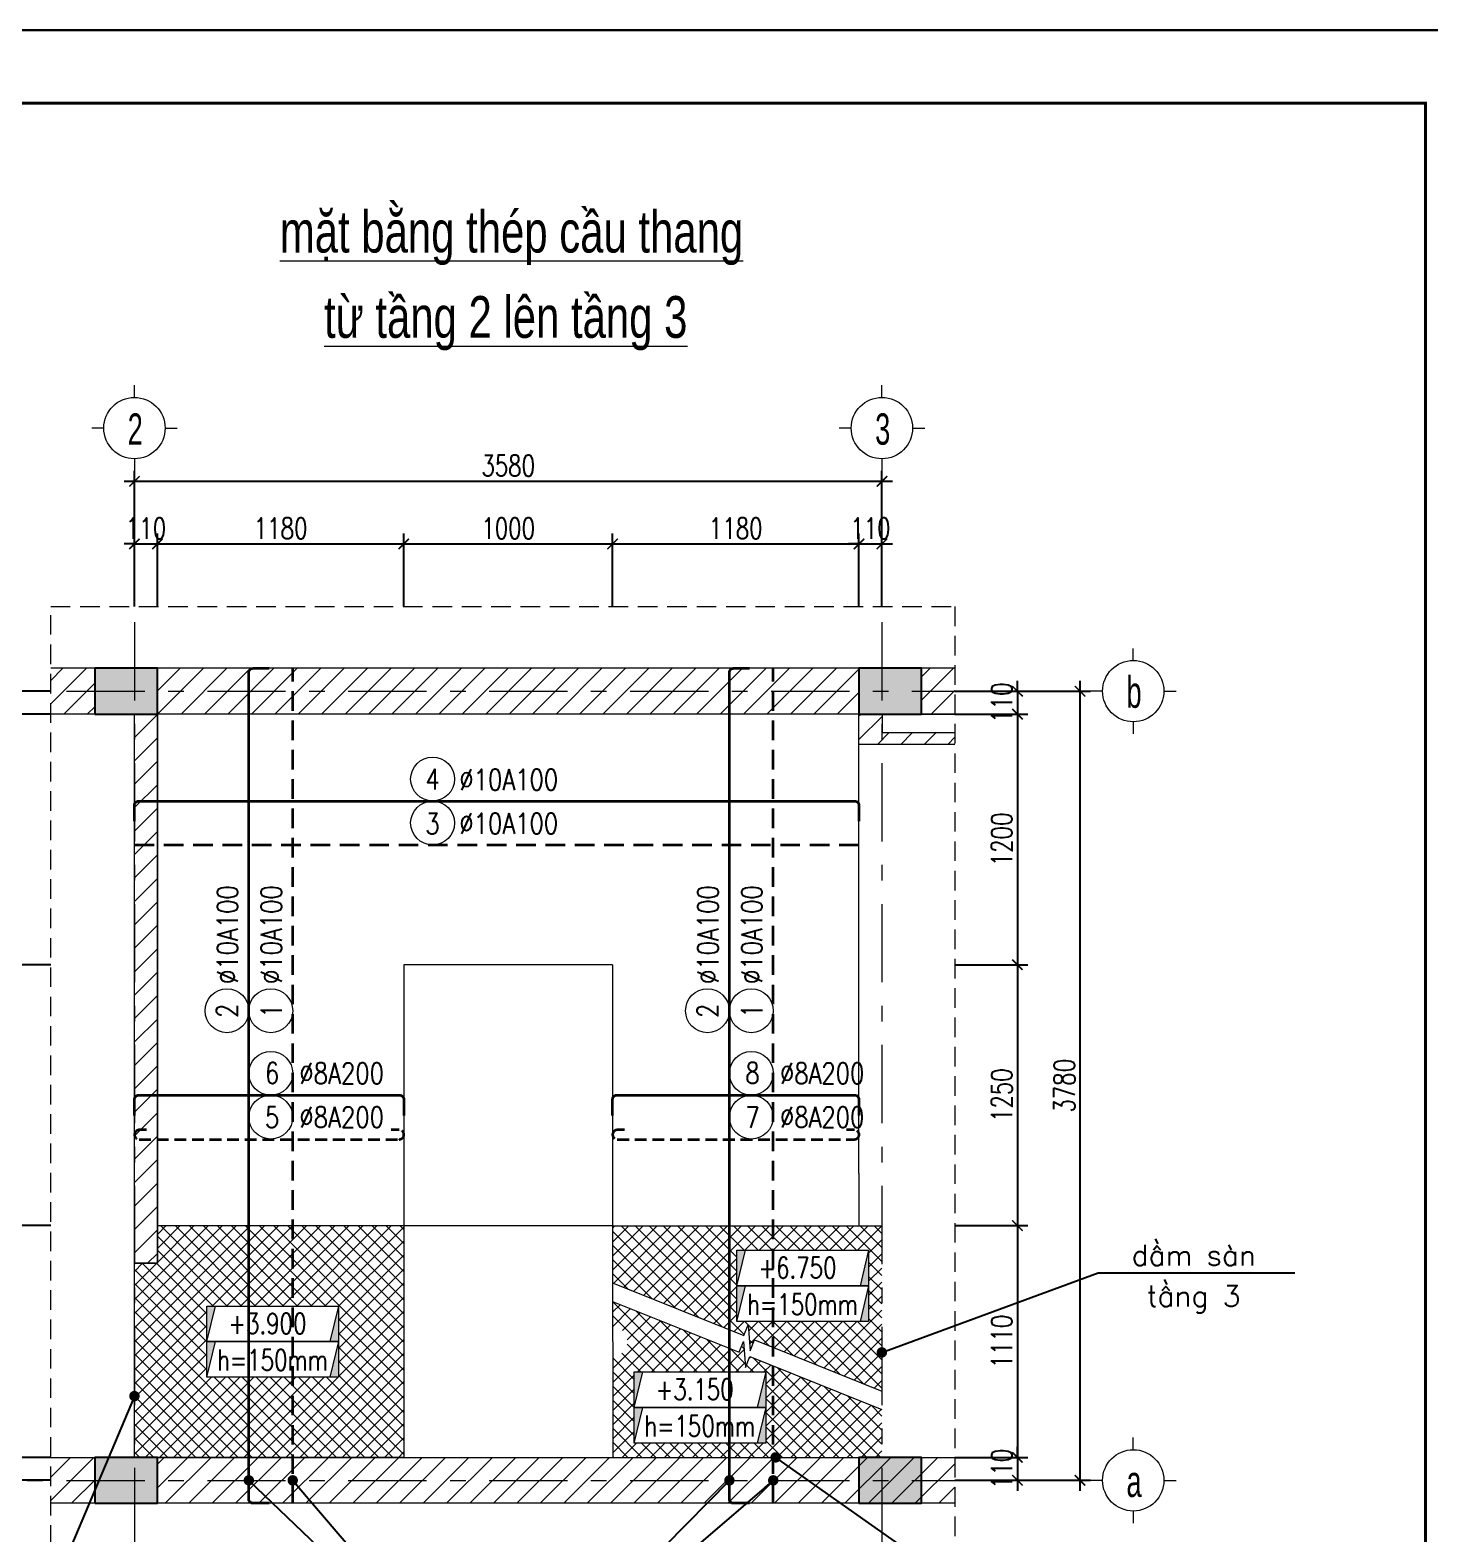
# Model space of a CAD drawing. Extents: x -2098986 to 943, y -1296280 to 73591.
# Drawn here: x -1771123 to -1757714, y -1276568 to -1262160 of the extents above; entities that cross this region are included whole.
import ezdxf
from ezdxf.enums import TextEntityAlignment as Align

# ---------------------------------------------------------------- set-up
doc = ezdxf.new("R2010")
doc.units = 0
doc.header["$LTSCALE"] = 150
doc.header["$PDMODE"] = 35
for name, pattern in [('_Tim', [9, 5, -1.5, 1, -1.5]), ('DASHED2', [0.375, 0.25, -0.125]), ('HIDDEN', [0.375, 0.25, -0.125])]:
    doc.linetypes.add(name, pattern=pattern)
doc.layers.get('0').update_dxf_attribs({"lineweight": 18})
doc.layers.get('Defpoints').update_dxf_attribs({"lineweight": 18})
for name, color, linetype, lineweight in [('05.Text', 253, 'Continuous', 18), ('11.Khung bo', 32, 'Continuous', 50), ('12.Khung', 36, 'Continuous', 25), ('LS-DIM', 251, 'Continuous', 13), ('LS-HATCH', 147, 'Continuous', 9), ('LS-TEXT', 60, 'Continuous', 20), ('LS-THAY', 7, 'Continuous', 20), ('LS-THEP', 3, 'Continuous', 35), ('LS-TRUC', 108, '_Tim', 9)]:
    doc.layers.add(name, color=color, linetype=linetype, lineweight=lineweight)
doc.layers.add('DIM', color=1, linetype='Continuous')
doc.layers.add('HATCH', color=8, linetype='Continuous')
doc.layers.add('Tpl_Bound', color=1, linetype='Continuous', plot=False)
doc.styles.add('KCVN-LEADER', font='vnromadi.shx', dxfattribs={"width": 0.7, "height": 4})
doc.styles.add('vnsimpli', font='vnsimli.shx', dxfattribs={"width": 0.75})
doc.dimstyles.new('D50', dxfattribs={"dimtxt": 200, "dimasz": 100, "dimexe": 100, "dimexo": 0, "dimgap": 50, "dimtad": 1, "dimdec": 0, "dimlfac": 0.5, "dimzin": 0, "dimdsep": 46, "dimtxsty": 'vnsimpli', "dimblk1": 'ARCHTICK', "dimblk2": 'ARCHTICK', "dimsah": 1, "dimcen": 0, "dimdle": 100, "dimclrd": 256, "dimclre": 256, "dimclrt": 60, "dimadec": 0, "dimazin": 0, "dimtfac": 0.02, "dimtdec": 0, "dimtix": 1, "dimtmove": 2, "dimatfit": 3, "dimldrblk": 'ARCHTICK', "dimfxl": 100, "dimtolj": 1, "dimtzin": 0, "dimarcsym": 0})
pattern_1 = [(45, (238706.96, -9957.39), (-112.253202, 112.253202), [])]

# ---------------------------------------------------------------- blocks, each defined once
blk = doc.blocks.new('100')
at = {"layer": '11.Khung bo', "const_width": 26.7}
blk.add_lwpolyline([(1860913, -945240), (1860913, -916940), (1896063, -916940), (1896063, -945240)], close=True, dxfattribs=at)
blk.add_lwpolyline([(1860913, -945240), (1860913, -916940), (1896063, -916940), (1896063, -945240)], close=True, dxfattribs=at)
blk.add_lwpolyline([(1860913, -945240), (1860913, -916940), (1896063, -916940), (1896063, -945240)], close=True, dxfattribs=at)
at = {"layer": '12.Khung'}
blk.add_lwpolyline([(1901579, -945940), (1901579, -916240), (1859580, -916240), (1859580, -945940)], close=True, dxfattribs=at)
blk.add_lwpolyline([(1901579, -945940), (1901579, -916240), (1859580, -916240), (1859580, -945940)], close=True, dxfattribs=at)
blk.add_lwpolyline([(1901579, -945940), (1901579, -916240), (1859580, -916240), (1859580, -945940)], close=True, dxfattribs=at)
blk = doc.blocks.new('_ArchTick')
at = {"layer": 'DIM', "color": 0, "const_width": 0.15}
blk.add_lwpolyline([(-0.5, -0.5), (0.5, 0.5)], dxfattribs=at)
blk = doc.blocks.new('*D1425')
at = {"layer": 'Defpoints', "color": 0, "transparency": 16777216}
for p in [(-1769903, -1267083), (-1770123, -1267683), (-1769903, -1267683)]:
    blk.add_point(p, dxfattribs=at)
at = {"layer": 'LS-DIM', "lineweight": -2, "transparency": 16777216}
for p, q in [((-1770123, -1267683), (-1770123, -1266983)), ((-1769903, -1267683), (-1769903, -1266983)), ((-1770123, -1267083), (-1770223, -1267083)), ((-1770123, -1267083), (-1769903, -1267083)), ((-1769903, -1267083), (-1769803, -1267083))]:
    blk.add_line(p, q, dxfattribs=at)
at = {"layer": 'LS-DIM', "lineweight": -2, "transparency": 16777216, "xscale": 100, "yscale": 100, "zscale": 100}
blk.add_blockref('_ArchTick', (-1770123, -1267083), dxfattribs=at)
at = {"layer": 'LS-DIM', "lineweight": -2, "transparency": 16777216, "xscale": 100, "yscale": 100, "zscale": 100, "rotation": 180}
blk.add_blockref('_ArchTick', (-1769903, -1267083), dxfattribs=at)
at = {"layer": 'LS-DIM', "color": 60, "transparency": 16777216, "insert": (-1770013, -1266933), "char_height": 200, "attachment_point": 5, "style": 'vnsimpli'}
blk.add_mtext('\\A1;110', dxfattribs=at)
blk = doc.blocks.new('*D1426')
at = {"layer": 'Defpoints', "color": 0, "transparency": 16777216}
for p in [(-1767543, -1267083), (-1769903, -1267683), (-1767543, -1267683)]:
    blk.add_point(p, dxfattribs=at)
at = {"layer": 'LS-DIM', "lineweight": -2, "transparency": 16777216}
for p, q in [((-1769903, -1267683), (-1769903, -1266983)), ((-1767543, -1267683), (-1767543, -1266983)), ((-1770003, -1267083), (-1767443, -1267083))]:
    blk.add_line(p, q, dxfattribs=at)
at = {"layer": 'LS-DIM', "lineweight": -2, "transparency": 16777216, "xscale": 100, "yscale": 100, "zscale": 100, "rotation": 180}
blk.add_blockref('_ArchTick', (-1769903, -1267083), dxfattribs=at)
at = {"layer": 'LS-DIM', "lineweight": -2, "transparency": 16777216, "xscale": 100, "yscale": 100, "zscale": 100}
blk.add_blockref('_ArchTick', (-1767543, -1267083), dxfattribs=at)
at = {"layer": 'LS-DIM', "color": 60, "transparency": 16777216, "insert": (-1768723, -1266933), "char_height": 200, "attachment_point": 5, "style": 'vnsimpli'}
blk.add_mtext('\\A1;1180', dxfattribs=at)
blk = doc.blocks.new('*D1427')
at = {"layer": 'Defpoints', "color": 0, "transparency": 16777216}
for p in [(-1765543, -1267083), (-1767543, -1267683), (-1765543, -1267683)]:
    blk.add_point(p, dxfattribs=at)
at = {"layer": 'LS-DIM', "lineweight": -2, "transparency": 16777216}
for p, q in [((-1767543, -1267683), (-1767543, -1266983)), ((-1765543, -1267683), (-1765543, -1266983)), ((-1767643, -1267083), (-1765443, -1267083))]:
    blk.add_line(p, q, dxfattribs=at)
at = {"layer": 'LS-DIM', "lineweight": -2, "transparency": 16777216, "xscale": 100, "yscale": 100, "zscale": 100, "rotation": 180}
blk.add_blockref('_ArchTick', (-1767543, -1267083), dxfattribs=at)
at = {"layer": 'LS-DIM', "lineweight": -2, "transparency": 16777216, "xscale": 100, "yscale": 100, "zscale": 100}
blk.add_blockref('_ArchTick', (-1765543, -1267083), dxfattribs=at)
at = {"layer": 'LS-DIM', "color": 60, "transparency": 16777216, "insert": (-1766543, -1266933), "char_height": 200, "attachment_point": 5, "style": 'vnsimpli'}
blk.add_mtext('\\A1;1000', dxfattribs=at)
blk = doc.blocks.new('*D1428')
at = {"layer": 'Defpoints', "color": 0, "transparency": 16777216}
for p in [(-1763183, -1267083), (-1765543, -1267683), (-1763183, -1267683)]:
    blk.add_point(p, dxfattribs=at)
at = {"layer": 'LS-DIM', "lineweight": -2, "transparency": 16777216}
for p, q in [((-1765543, -1267683), (-1765543, -1266983)), ((-1763183, -1267683), (-1763183, -1266983)), ((-1765643, -1267083), (-1763083, -1267083))]:
    blk.add_line(p, q, dxfattribs=at)
at = {"layer": 'LS-DIM', "lineweight": -2, "transparency": 16777216, "xscale": 100, "yscale": 100, "zscale": 100, "rotation": 180}
blk.add_blockref('_ArchTick', (-1765543, -1267083), dxfattribs=at)
at = {"layer": 'LS-DIM', "lineweight": -2, "transparency": 16777216, "xscale": 100, "yscale": 100, "zscale": 100}
blk.add_blockref('_ArchTick', (-1763183, -1267083), dxfattribs=at)
at = {"layer": 'LS-DIM', "color": 60, "transparency": 16777216, "insert": (-1764363, -1266933), "char_height": 200, "attachment_point": 5, "style": 'vnsimpli'}
blk.add_mtext('\\A1;1180', dxfattribs=at)
blk = doc.blocks.new('*D1429')
at = {"layer": 'Defpoints', "color": 0, "transparency": 16777216}
for p in [(-1762963, -1267083), (-1763183, -1267683), (-1762963, -1267683)]:
    blk.add_point(p, dxfattribs=at)
at = {"layer": 'LS-DIM', "lineweight": -2, "transparency": 16777216}
for p, q in [((-1763183, -1267683), (-1763183, -1266983)), ((-1762963, -1267683), (-1762963, -1266983)), ((-1763183, -1267083), (-1763283, -1267083)), ((-1763183, -1267083), (-1762963, -1267083)), ((-1762963, -1267083), (-1762863, -1267083))]:
    blk.add_line(p, q, dxfattribs=at)
at = {"layer": 'LS-DIM', "lineweight": -2, "transparency": 16777216, "xscale": 100, "yscale": 100, "zscale": 100}
blk.add_blockref('_ArchTick', (-1763183, -1267083), dxfattribs=at)
at = {"layer": 'LS-DIM', "lineweight": -2, "transparency": 16777216, "xscale": 100, "yscale": 100, "zscale": 100, "rotation": 180}
blk.add_blockref('_ArchTick', (-1762963, -1267083), dxfattribs=at)
at = {"layer": 'LS-DIM', "color": 60, "transparency": 16777216, "insert": (-1763073, -1266933), "char_height": 200, "attachment_point": 5, "style": 'vnsimpli'}
blk.add_mtext('\\A1;110', dxfattribs=at)
blk = doc.blocks.new('*D1430')
at = {"layer": 'Defpoints', "color": 0, "transparency": 16777216}
for p in [(-1762963, -1266483), (-1770123, -1267683), (-1762963, -1267683)]:
    blk.add_point(p, dxfattribs=at)
at = {"layer": 'LS-DIM', "lineweight": -2, "transparency": 16777216}
for p, q in [((-1770123, -1267683), (-1770123, -1266383)), ((-1762963, -1267683), (-1762963, -1266383)), ((-1770223, -1266483), (-1762863, -1266483))]:
    blk.add_line(p, q, dxfattribs=at)
at = {"layer": 'LS-DIM', "lineweight": -2, "transparency": 16777216, "xscale": 100, "yscale": 100, "zscale": 100, "rotation": 180}
blk.add_blockref('_ArchTick', (-1770123, -1266483), dxfattribs=at)
at = {"layer": 'LS-DIM', "lineweight": -2, "transparency": 16777216, "xscale": 100, "yscale": 100, "zscale": 100}
blk.add_blockref('_ArchTick', (-1762963, -1266483), dxfattribs=at)
at = {"layer": 'LS-DIM', "color": 60, "transparency": 16777216, "insert": (-1766543, -1266333), "char_height": 200, "attachment_point": 5, "style": 'vnsimpli'}
blk.add_mtext('\\A1;3580', dxfattribs=at)
blk = doc.blocks.new('*D1414')
at = {"layer": 'Defpoints', "color": 0, "transparency": 16777216}
for p in [(-1770925, -1268494), (-1771525, -1268714), (-1770925, -1268714)]:
    blk.add_point(p, dxfattribs=at)
at = {"layer": 'LS-DIM', "lineweight": -2, "transparency": 16777216}
for p, q in [((-1771525, -1268494), (-1771525, -1268394)), ((-1770925, -1268494), (-1771625, -1268494)), ((-1771525, -1268494), (-1771525, -1268714)), ((-1770925, -1268714), (-1771625, -1268714)), ((-1771525, -1268714), (-1771525, -1268814))]:
    blk.add_line(p, q, dxfattribs=at)
at = {"layer": 'LS-DIM', "lineweight": -2, "transparency": 16777216, "xscale": 100, "yscale": 100, "zscale": 100}
for p, rotation in [((-1771525, -1268494), 270), ((-1771525, -1268714), 90)]:
    blk.add_blockref('_ArchTick', p, dxfattribs=dict(at, rotation=rotation))
at = {"layer": 'LS-DIM', "color": 60, "transparency": 16777216, "insert": (-1771675, -1268604), "char_height": 200, "attachment_point": 5, "rotation": 90, "style": 'vnsimpli'}
blk.add_mtext('\\A1;110', dxfattribs=at)
blk = doc.blocks.new('*D1415')
at = {"layer": 'Defpoints', "color": 0, "transparency": 16777216}
for p in [(-1770925, -1268714), (-1771525, -1271114), (-1770925, -1271114)]:
    blk.add_point(p, dxfattribs=at)
at = {"layer": 'LS-DIM', "lineweight": -2, "transparency": 16777216}
for p, q in [((-1770925, -1268714), (-1771625, -1268714)), ((-1771525, -1268614), (-1771525, -1271214)), ((-1770925, -1271114), (-1771625, -1271114))]:
    blk.add_line(p, q, dxfattribs=at)
at = {"layer": 'LS-DIM', "lineweight": -2, "transparency": 16777216, "xscale": 100, "yscale": 100, "zscale": 100}
for p, rotation in [((-1771525, -1268714), 90), ((-1771525, -1271114), 270)]:
    blk.add_blockref('_ArchTick', p, dxfattribs=dict(at, rotation=rotation))
at = {"layer": 'LS-DIM', "color": 60, "transparency": 16777216, "insert": (-1771675, -1269914), "char_height": 200, "attachment_point": 5, "rotation": 90, "style": 'vnsimpli'}
blk.add_mtext('\\A1;1200', dxfattribs=at)
blk = doc.blocks.new('*D1416')
at = {"layer": 'Defpoints', "color": 0, "transparency": 16777216}
for p in [(-1770925, -1271114), (-1771525, -1273614), (-1770925, -1273614)]:
    blk.add_point(p, dxfattribs=at)
at = {"layer": 'LS-DIM', "lineweight": -2, "transparency": 16777216}
for p, q in [((-1771525, -1271014), (-1771525, -1273714)), ((-1770925, -1271114), (-1771625, -1271114)), ((-1770925, -1273614), (-1771625, -1273614))]:
    blk.add_line(p, q, dxfattribs=at)
at = {"layer": 'LS-DIM', "lineweight": -2, "transparency": 16777216, "xscale": 100, "yscale": 100, "zscale": 100}
for p, rotation in [((-1771525, -1271114), 90), ((-1771525, -1273614), 270)]:
    blk.add_blockref('_ArchTick', p, dxfattribs=dict(at, rotation=rotation))
at = {"layer": 'LS-DIM', "color": 60, "transparency": 16777216, "insert": (-1771675, -1272364), "char_height": 200, "attachment_point": 5, "rotation": 90, "style": 'vnsimpli'}
blk.add_mtext('\\A1;1250', dxfattribs=at)
blk = doc.blocks.new('*D1417')
at = {"layer": 'Defpoints', "color": 0, "transparency": 16777216}
for p in [(-1770925, -1273614), (-1771525, -1275834), (-1770925, -1275834)]:
    blk.add_point(p, dxfattribs=at)
at = {"layer": 'LS-DIM', "lineweight": -2, "transparency": 16777216}
for p, q in [((-1770925, -1273614), (-1771625, -1273614)), ((-1771525, -1273514), (-1771525, -1275934)), ((-1770925, -1275834), (-1771625, -1275834))]:
    blk.add_line(p, q, dxfattribs=at)
at = {"layer": 'LS-DIM', "lineweight": -2, "transparency": 16777216, "xscale": 100, "yscale": 100, "zscale": 100}
for p, rotation in [((-1771525, -1273614), 90), ((-1771525, -1275834), 270)]:
    blk.add_blockref('_ArchTick', p, dxfattribs=dict(at, rotation=rotation))
at = {"layer": 'LS-DIM', "color": 60, "transparency": 16777216, "insert": (-1771675, -1274724), "char_height": 200, "attachment_point": 5, "rotation": 90, "style": 'vnsimpli'}
blk.add_mtext('\\A1;1110', dxfattribs=at)
blk = doc.blocks.new('*D1418')
at = {"layer": 'Defpoints', "color": 0, "transparency": 16777216}
for p in [(-1770925, -1275834), (-1771525, -1276054), (-1770925, -1276054)]:
    blk.add_point(p, dxfattribs=at)
at = {"layer": 'LS-DIM', "lineweight": -2, "transparency": 16777216}
for p, q in [((-1771525, -1275834), (-1771525, -1275734)), ((-1770925, -1275834), (-1771625, -1275834)), ((-1771525, -1275834), (-1771525, -1276054)), ((-1770925, -1276054), (-1771625, -1276054)), ((-1771525, -1276054), (-1771525, -1276154))]:
    blk.add_line(p, q, dxfattribs=at)
at = {"layer": 'LS-DIM', "lineweight": -2, "transparency": 16777216, "xscale": 100, "yscale": 100, "zscale": 100}
for p, rotation in [((-1771525, -1275834), 270), ((-1771525, -1276054), 90)]:
    blk.add_blockref('_ArchTick', p, dxfattribs=dict(at, rotation=rotation))
at = {"layer": 'LS-DIM', "color": 60, "transparency": 16777216, "insert": (-1771675, -1275944), "char_height": 200, "attachment_point": 5, "rotation": 90, "style": 'vnsimpli'}
blk.add_mtext('\\A1;110', dxfattribs=at)
blk = doc.blocks.new('*D1419')
at = {"layer": 'Defpoints', "color": 0, "transparency": 16777216}
for p in [(-1772125, -1268494), (-1770925, -1268494), (-1770925, -1276054)]:
    blk.add_point(p, dxfattribs=at)
at = {"layer": 'LS-DIM', "lineweight": -2, "transparency": 16777216}
for p, q in [((-1772125, -1276154), (-1772125, -1268394)), ((-1770925, -1268494), (-1772225, -1268494)), ((-1770925, -1276054), (-1772225, -1276054))]:
    blk.add_line(p, q, dxfattribs=at)
at = {"layer": 'LS-DIM', "lineweight": -2, "transparency": 16777216, "xscale": 100, "yscale": 100, "zscale": 100}
for p, rotation in [((-1772125, -1268494), 90), ((-1772125, -1276054), 270)]:
    blk.add_blockref('_ArchTick', p, dxfattribs=dict(at, rotation=rotation))
at = {"layer": 'LS-DIM', "color": 60, "transparency": 16777216, "insert": (-1772275, -1272274), "char_height": 200, "attachment_point": 5, "rotation": 90, "style": 'vnsimpli'}
blk.add_mtext('\\A1;3780', dxfattribs=at)
blk = doc.blocks.new('*D1420')
at = {"layer": 'Defpoints', "color": 0, "transparency": 16777216}
for p in [(-1762265, -1268494), (-1762265, -1268714), (-1761665, -1268714)]:
    blk.add_point(p, dxfattribs=at)
at = {"layer": 'LS-DIM', "lineweight": -2, "transparency": 16777216}
for p, q in [((-1761665, -1268494), (-1761665, -1268394)), ((-1762265, -1268494), (-1761565, -1268494)), ((-1761665, -1268494), (-1761665, -1268714)), ((-1762265, -1268714), (-1761565, -1268714)), ((-1761665, -1268714), (-1761665, -1268814))]:
    blk.add_line(p, q, dxfattribs=at)
at = {"layer": 'LS-DIM', "lineweight": -2, "transparency": 16777216, "xscale": 100, "yscale": 100, "zscale": 100}
for p, rotation in [((-1761665, -1268494), 270), ((-1761665, -1268714), 90)]:
    blk.add_blockref('_ArchTick', p, dxfattribs=dict(at, rotation=rotation))
at = {"layer": 'LS-DIM', "color": 60, "transparency": 16777216, "insert": (-1761815, -1268604), "char_height": 200, "attachment_point": 5, "rotation": 90, "style": 'vnsimpli'}
blk.add_mtext('\\A1;110', dxfattribs=at)
blk = doc.blocks.new('*D1421')
at = {"layer": 'Defpoints', "color": 0, "transparency": 16777216}
for p in [(-1762265, -1268714), (-1762265, -1271114), (-1761665, -1271114)]:
    blk.add_point(p, dxfattribs=at)
at = {"layer": 'LS-DIM', "lineweight": -2, "transparency": 16777216}
for p, q in [((-1762265, -1268714), (-1761565, -1268714)), ((-1761665, -1268614), (-1761665, -1271214)), ((-1762265, -1271114), (-1761565, -1271114))]:
    blk.add_line(p, q, dxfattribs=at)
at = {"layer": 'LS-DIM', "lineweight": -2, "transparency": 16777216, "xscale": 100, "yscale": 100, "zscale": 100}
for p, rotation in [((-1761665, -1268714), 90), ((-1761665, -1271114), 270)]:
    blk.add_blockref('_ArchTick', p, dxfattribs=dict(at, rotation=rotation))
at = {"layer": 'LS-DIM', "color": 60, "transparency": 16777216, "insert": (-1761815, -1269914), "char_height": 200, "attachment_point": 5, "rotation": 90, "style": 'vnsimpli'}
blk.add_mtext('\\A1;1200', dxfattribs=at)
blk = doc.blocks.new('*D1422')
at = {"layer": 'Defpoints', "color": 0, "transparency": 16777216}
for p in [(-1762265, -1271114), (-1762265, -1273614), (-1761665, -1273614)]:
    blk.add_point(p, dxfattribs=at)
at = {"layer": 'LS-DIM', "lineweight": -2, "transparency": 16777216}
for p, q in [((-1761665, -1271014), (-1761665, -1273714)), ((-1762265, -1271114), (-1761565, -1271114)), ((-1762265, -1273614), (-1761565, -1273614))]:
    blk.add_line(p, q, dxfattribs=at)
at = {"layer": 'LS-DIM', "lineweight": -2, "transparency": 16777216, "xscale": 100, "yscale": 100, "zscale": 100}
for p, rotation in [((-1761665, -1271114), 90), ((-1761665, -1273614), 270)]:
    blk.add_blockref('_ArchTick', p, dxfattribs=dict(at, rotation=rotation))
at = {"layer": 'LS-DIM', "color": 60, "transparency": 16777216, "insert": (-1761815, -1272364), "char_height": 200, "attachment_point": 5, "rotation": 90, "style": 'vnsimpli'}
blk.add_mtext('\\A1;1250', dxfattribs=at)
blk = doc.blocks.new('*D1423')
at = {"layer": 'Defpoints', "color": 0, "transparency": 16777216}
for p in [(-1762265, -1273614), (-1762265, -1275834), (-1761665, -1275834)]:
    blk.add_point(p, dxfattribs=at)
at = {"layer": 'LS-DIM', "lineweight": -2, "transparency": 16777216}
for p, q in [((-1762265, -1273614), (-1761565, -1273614)), ((-1761665, -1273514), (-1761665, -1275934)), ((-1762265, -1275834), (-1761565, -1275834))]:
    blk.add_line(p, q, dxfattribs=at)
at = {"layer": 'LS-DIM', "lineweight": -2, "transparency": 16777216, "xscale": 100, "yscale": 100, "zscale": 100}
for p, rotation in [((-1761665, -1273614), 90), ((-1761665, -1275834), 270)]:
    blk.add_blockref('_ArchTick', p, dxfattribs=dict(at, rotation=rotation))
at = {"layer": 'LS-DIM', "color": 60, "transparency": 16777216, "insert": (-1761815, -1274724), "char_height": 200, "attachment_point": 5, "rotation": 90, "style": 'vnsimpli'}
blk.add_mtext('\\A1;1110', dxfattribs=at)
blk = doc.blocks.new('*D1424')
at = {"layer": 'Defpoints', "color": 0, "transparency": 16777216}
for p in [(-1762265, -1275834), (-1762265, -1276054), (-1761665, -1276054)]:
    blk.add_point(p, dxfattribs=at)
at = {"layer": 'LS-DIM', "lineweight": -2, "transparency": 16777216}
for p, q in [((-1761665, -1275834), (-1761665, -1275734)), ((-1762265, -1275834), (-1761565, -1275834)), ((-1761665, -1275834), (-1761665, -1276054)), ((-1762265, -1276054), (-1761565, -1276054)), ((-1761665, -1276054), (-1761665, -1276154))]:
    blk.add_line(p, q, dxfattribs=at)
at = {"layer": 'LS-DIM', "lineweight": -2, "transparency": 16777216, "xscale": 100, "yscale": 100, "zscale": 100}
for p, rotation in [((-1761665, -1275834), 270), ((-1761665, -1276054), 90)]:
    blk.add_blockref('_ArchTick', p, dxfattribs=dict(at, rotation=rotation))
at = {"layer": 'LS-DIM', "color": 60, "transparency": 16777216, "insert": (-1761815, -1275944), "char_height": 200, "attachment_point": 5, "rotation": 90, "style": 'vnsimpli'}
blk.add_mtext('\\A1;110', dxfattribs=at)
blk = doc.blocks.new('*D1431')
at = {"layer": 'Defpoints', "color": 0, "transparency": 16777216}
for p in [(-1762265, -1268494), (-1761065, -1268494), (-1762265, -1276054)]:
    blk.add_point(p, dxfattribs=at)
at = {"layer": 'LS-DIM', "lineweight": -2, "transparency": 16777216}
for p, q in [((-1761065, -1276154), (-1761065, -1268394)), ((-1762265, -1268494), (-1760965, -1268494)), ((-1762265, -1276054), (-1760965, -1276054))]:
    blk.add_line(p, q, dxfattribs=at)
at = {"layer": 'LS-DIM', "lineweight": -2, "transparency": 16777216, "xscale": 100, "yscale": 100, "zscale": 100}
for p, rotation in [((-1761065, -1268494), 90), ((-1761065, -1276054), 270)]:
    blk.add_blockref('_ArchTick', p, dxfattribs=dict(at, rotation=rotation))
at = {"layer": 'LS-DIM', "color": 60, "transparency": 16777216, "insert": (-1761215, -1272274), "char_height": 200, "attachment_point": 5, "rotation": 90, "style": 'vnsimpli'}
blk.add_mtext('\\A1;3780', dxfattribs=at)
blk = doc.blocks.new('A$C0F04115F')
at = {"layer": 'LS-THAY'}
for p, q in [((-380, 380), (-380, 530)), ((-760, 0), (-910, 0)), ((0, 0), (150, 0)), ((-380, -380), (-380, -530))]:
    blk.add_line(p, q, dxfattribs=at)
blk.add_circle((-380, 0), 380, dxfattribs=at)
blk = doc.blocks.new('cot MB')
at = {"layer": 'LS-DIM'}
for points in [[(122684, -484996), (122601, -484996), (122601, -485336)], [(123863, -484996), (123780, -485336), (123863, -485336)]]:
    blk.add_hatch(color=256, dxfattribs=at).paths.add_polyline_path(points)
for p, q in [((122601, -485336), (122684, -484996)), ((123863, -484996), (123780, -485336))]:
    blk.add_line(p, q, dxfattribs=at)
blk.add_lwpolyline([(122601, -484996), (123863, -484996), (123863, -485336), (122601, -485336)], close=True, dxfattribs=at)
blk = doc.blocks.new('DOT')
at = {"color": 0, "linetype": 'ByBlock'}
blk.add_line((-0.5, 0), (-1, 0), dxfattribs=at)
at = {"color": 0, "linetype": 'ByBlock', "const_width": 0.5}
blk.add_lwpolyline([(-0.25, 0, 1), (0.25, 0, 1)], format="xyb", close=True, dxfattribs=at)

msp = doc.modelspace()

# ---------------------------------------------------------------- hatches: boundary and pattern name
at = {"layer": 'HATCH'}
h = msp.add_hatch(color=256, dxfattribs=at)
h.dxf.hatch_style = 1
h.paths.add_polyline_path([(-1770503.1, -1268714.4), (-1769903.1, -1268714.4), (-1769903.1, -1268274.4), (-1770503.1, -1268274.4)])
h = msp.add_hatch(color=256, dxfattribs=at)
h.dxf.hatch_style = 1
h.paths.add_polyline_path([(-1763183.1, -1268714.4), (-1762583.1, -1268714.4), (-1762583.1, -1268274.4), (-1763183.1, -1268274.4)])
h = msp.add_hatch(color=256, dxfattribs=at)
h.dxf.hatch_style = 1
h.paths.add_polyline_path([(-1770503.1, -1276274.4), (-1769903.1, -1276274.4), (-1769903.1, -1275834.4), (-1770503.1, -1275834.4)])
h = msp.add_hatch(color=256, dxfattribs=at)
h.dxf.hatch_style = 1
h.paths.add_polyline_path([(-1763183.1, -1276274.4), (-1762583.1, -1276274.4), (-1762583.1, -1275834.4), (-1763183.1, -1275834.4)])
at = {"layer": 'LS-HATCH'}
h = msp.add_hatch(dxfattribs=at)
h.set_pattern_fill('ANSI31', color=256, scale=50)
h.set_pattern_definition(pattern_1)
h.paths.add_polyline_path([(-1770925, -1268274.4), (-1770925, -1268494.4), (-1770503.1, -1268494.4), (-1770503.1, -1268274.4)])
h.paths.add_polyline_path([(-1770503.1, -1268714.4), (-1770503.1, -1268494.4), (-1770925, -1268494.4), (-1770925, -1268714.4)])
h.paths.add_polyline_path([(-1769903.1, -1268714.4), (-1770123.1, -1268714.4), (-1770123.1, -1273974.4), (-1769903.1, -1273974.4)])
h = msp.add_hatch(dxfattribs=at)
h.set_pattern_fill('ANSI31', color=256, scale=50)
h.set_pattern_definition(pattern_1)
h.paths.add_polyline_path([(-1763183.1, -1268274.4), (-1769903.1, -1268274.4), (-1769903.1, -1268494.4), (-1763183.1, -1268494.4)])
h.paths.add_polyline_path([(-1763183.1, -1268494.4), (-1769903.1, -1268494.4), (-1769903.1, -1268714.4), (-1763183.1, -1268714.4)])
h.paths.add_polyline_path([(-1762265, -1268274.4), (-1762583.1, -1268274.4), (-1762583.1, -1268494.4), (-1762265, -1268494.4)])
h.paths.add_polyline_path([(-1762265, -1268494.4), (-1762583.1, -1268494.4), (-1762583.1, -1268714.3), (-1762265, -1268714.3)])
h.paths.add_polyline_path([(-1762963.1, -1268714.4), (-1763183.1, -1268714.4), (-1763183.1, -1269003.6), (-1762963.1, -1269003.6)])
h.paths.add_polyline_path([(-1762265, -1268893.6), (-1762959.1, -1268893.6), (-1762959.1, -1268714.4), (-1762963.1, -1268714.4), (-1762963.1, -1269003.6), (-1762265, -1269003.6)])
h = msp.add_hatch(dxfattribs=at)
h.set_pattern_fill('ANSI37', color=256, scale=30)
h.set_pattern_definition([(45, (240475.8, 26252.69), (-67.351921, 67.351921), []), (135, (240475.8, 26252.69), (-67.351921, -67.351921), [])])
h.paths.add_polyline_path([(-1769429.4, -1274384.6), (-1768167.4, -1274384.6), (-1768167.4, -1275065.4), (-1769429.4, -1275065.4)], flags=16)
h.paths.add_polyline_path([(-1770123.1, -1273974.4), (-1769903.1, -1273974.4), (-1769903.1, -1273614.4), (-1767543.1, -1273612.6), (-1767541.4, -1275835.1), (-1770123.1, -1275835.1)])
h = msp.add_hatch(dxfattribs=at)
h.set_pattern_fill('ANSI37', color=256, scale=30)
h.set_pattern_definition([(45, (223006.89, 25633.69), (-67.351921, 67.351921), []), (135, (223006.89, 25633.69), (-67.351921, -67.351921), [])])
h.paths.add_polyline_path([(-1765542.5, -1274340.8), (-1765542.3, -1274583.5, -0.4144335), (-1765401, -1274724.7, -0.4139937), (-1765542.1, -1274866), (-1765541.4, -1275834.4), (-1762963.1, -1275834.4), (-1762963.1, -1275376.9), (-1764228.5, -1274868.6), (-1764269.9, -1274971.6), (-1764290.2, -1274724.2), (-1764331.5, -1274827.2)])
h.paths.add_polyline_path([(-1764074.5, -1275015.9), (-1764074.5, -1275356.3), (-1764074.5, -1275696.7), (-1765336.4, -1275696.7), (-1765336.4, -1275356.3), (-1765336.4, -1275015.9)], flags=16)
h.paths.add_polyline_path([(-1762963.1, -1273614.4), (-1765543.1, -1273614.4), (-1765542.7, -1274163.6), (-1764286.5, -1274668.2), (-1764245.2, -1274565.2), (-1764224.9, -1274812.6), (-1764183.5, -1274709.6), (-1762963.1, -1275199.8)])
h.paths.add_polyline_path([(-1764352.2, -1274190.6), (-1764352.2, -1273850.2), (-1763090.2, -1273850.2), (-1763090.2, -1274190.6), (-1763090.2, -1274531), (-1764352.2, -1274531)], flags=16)
h.paths.add_polyline_path([(-1765178.8, -1275333.1), (-1764321.6, -1275333.1), (-1764321.6, -1275033.1), (-1765178.8, -1275033.1)], flags=8)
h.paths.add_polyline_path([(-1765273.3, -1275683.4), (-1764144.7, -1275683.4), (-1764144.7, -1275383.4), (-1765273.3, -1275383.4)], flags=8)
h.paths.add_polyline_path([(-1764194.5, -1274167.3), (-1763308.8, -1274167.3), (-1763308.8, -1273867.3), (-1764194.5, -1273867.3)], flags=8)
h.paths.add_polyline_path([(-1764289, -1274517.7), (-1763160.5, -1274517.7), (-1763160.5, -1274217.7), (-1764289, -1274217.7)], flags=8)
h = msp.add_hatch(dxfattribs=at)
h.set_pattern_fill('ANSI31', color=256, scale=50)
h.set_pattern_definition(pattern_1)
h.paths.add_polyline_path([(-1770925, -1275834.4), (-1770925, -1276054.4), (-1770503.1, -1276054.4), (-1770503.1, -1275834.4)])
h.paths.add_polyline_path([(-1770503.1, -1276274.4), (-1770503.1, -1276054.4), (-1770925, -1276054.4), (-1770925, -1276274.4)])
h.paths.add_polyline_path([(-1762265, -1276054.4), (-1762265, -1275834.4), (-1769903.1, -1275834.4), (-1769903.1, -1276054.4)])
h.paths.add_polyline_path([(-1762265, -1276274.4), (-1762265, -1276054.4), (-1769903.1, -1276054.4), (-1769903.1, -1276274.4)])

# ---------------------------------------------------------------- linework, layer by layer
at = {"layer": 'DIM'}
for points in [[(-1770503.1, -1268714.4), (-1769903.1, -1268714.4), (-1769903.1, -1268274.4), (-1770503.1, -1268274.4)], [(-1763183.1, -1268714.4), (-1762583.1, -1268714.4), (-1762583.1, -1268274.4), (-1763183.1, -1268274.4)], [(-1770503.1, -1276274.4), (-1769903.1, -1276274.4), (-1769903.1, -1275834.4), (-1770503.1, -1275834.4)], [(-1763183.1, -1276274.4), (-1762583.1, -1276274.4), (-1762583.1, -1275834.4), (-1763183.1, -1275834.4)]]:
    msp.add_lwpolyline(points, close=True, dxfattribs=at)
at = {"layer": 'LS-DIM', "linetype": 'HIDDEN', "ltscale": 5}
msp.add_lwpolyline([(-1770925, -1267683), (-1762265, -1267683), (-1762265, -1276671), (-1770925, -1276671)], close=True, dxfattribs=at)
at = {"layer": 'LS-DIM'}
for points in [[(-1765542.7, -1274163.6), (-1764286.5, -1274668.2), (-1764245.2, -1274565.2), (-1764224.9, -1274812.6), (-1764183.5, -1274709.6), (-1762963.1, -1275199.8)], [(-1765542.5, -1274340.8), (-1764331.5, -1274827.2), (-1764290.2, -1274724.2), (-1764269.9, -1274971.6), (-1764228.5, -1274868.6), (-1762963.1, -1275376.9)]]:
    msp.add_lwpolyline(points, dxfattribs=at)
at = {"layer": 'LS-HATCH'}
msp.add_lwpolyline([(-1770123.1, -1273974.4), (-1769903.1, -1273974.4), (-1769903.1, -1273614.4), (-1767543.1, -1273612.6), (-1767541.4, -1275835.1), (-1770123.1, -1275835.1), (-1770123.1, -1273974.4)], dxfattribs=at)
msp.add_lwpolyline([(-1769429.4, -1274384.6), (-1768167.4, -1274384.6), (-1768167.4, -1275065.4), (-1769429.4, -1275065.4)], close=True, dxfattribs=at)
at = {"layer": 'LS-THAY'}
for p, q in [((-1770123.1, -1273754.4), (-1770123.1, -1268714.4)), ((-1769903.1, -1273974.4), (-1769903.1, -1268714.4)), ((-1763183.1, -1273114.4), (-1763183.1, -1268714.4)), ((-1767543.1, -1271114.4), (-1767543.1, -1273614.4)), ((-1765543.1, -1273614.4), (-1767543.1, -1273614.4))]:
    msp.add_line(p, q, dxfattribs=at)
for points in [[(-1762265, -1268274.4), (-1770925, -1268274.4)], [(-1770123.1, -1268714.4), (-1770925, -1268714.4)], [(-1769903.1, -1268714.4), (-1769903.1, -1273974.4), (-1770123.1, -1273974.4), (-1770123.1, -1268714.4)], [(-1763183.1, -1268714.4), (-1769903.1, -1268714.4)], [(-1762265, -1269003.6), (-1763183.1, -1269003.6), (-1763183.1, -1268714.4)], [(-1762265, -1268893.6), (-1762959.1, -1268893.6), (-1762959.1, -1268714.3), (-1762265, -1268714.3)], [(-1762265, -1268714.4), (-1762959.1, -1268714.4)], [(-1762265, -1269003.6), (-1762959.1, -1269003.6)], [(-1765543.1, -1271114.4), (-1767543.1, -1271114.4)], [(-1765543.1, -1271114.4), (-1765543.1, -1273614.4)], [(-1763183.1, -1273114.4), (-1763183.1, -1273614.4)], [(-1767543.1, -1273614.4), (-1769903.1, -1273614.4)], [(-1767543.1, -1273614.4), (-1767541.4, -1275835.1)], [(-1765543.1, -1273614.4), (-1765541.4, -1275834.4)], [(-1765543.1, -1273614.4), (-1762963.1, -1273614.4)], [(-1770123.1, -1273974.4), (-1769903.1, -1273974.4)], [(-1770925, -1275834.4), (-1762265, -1275834.4)], [(-1762265, -1276274.4), (-1770925, -1276274.4)]]:
    msp.add_lwpolyline(points, dxfattribs=at)
for centre in [(-1767267.8, -1269336.2, 0), (-1767267.5, -1269756.2, 0), (-1769237.1, -1271555.7), (-1768817.1, -1271555.4), (-1764634.1, -1271555.7), (-1764214.1, -1271555.4), (-1768817.1, -1272154.4), (-1764214.1, -1272154.4), (-1768817.1, -1272574.4), (-1764214.1, -1272574.4)]:
    msp.add_circle(centre, 210, dxfattribs=at)
at = {"layer": 'LS-THEP', "linetype": 'DASHED2', "ltscale": 5}
for p, q in [((-1768607.1, -1276274.4, 0), (-1768607.1, -1268274.4)), ((-1764004.1, -1276274.4, 0), (-1764004.1, -1268274.4)), ((-1770123.1, -1269966.2, 0), (-1763183.1, -1269966.2, 0))]:
    msp.add_line(p, q, dxfattribs=at)
at = {"layer": 'LS-THEP', "ltscale": 25}
for points in [[(-1768833.1, -1276274.4), (-1768986.9, -1276274.4, -0.4142136), (-1769027.1, -1276234.2), (-1769027.1, -1268314.6, -0.4142136), (-1768986.9, -1268274.4), (-1768833.1, -1268274.4)], [(-1764230.1, -1276274.4), (-1764383.9, -1276274.4, -0.4142136), (-1764424.1, -1276234.2), (-1764424.1, -1268314.6, -0.4142136), (-1764383.9, -1268274.4), (-1764230.1, -1268274.4)], [(-1770123.1, -1272558.4), (-1770123.1, -1272404.6, -0.4142136), (-1770082.9, -1272364.4), (-1767583.3, -1272364.4, -0.4142136), (-1767543.1, -1272404.6), (-1767543.1, -1272558.4)], [(-1765543.1, -1272558.4), (-1765543.1, -1272404.6, -0.4142136), (-1765502.9, -1272364.4), (-1763223.3, -1272364.4, -0.4142136), (-1763183.1, -1272404.6), (-1763183.1, -1272558.4)]]:
    msp.add_lwpolyline(points, format="xyb", dxfattribs=at)
at = {"layer": 'LS-THEP', "ltscale": 25, "elevation": 0}
msp.add_lwpolyline([(-1770123.1, -1269740.2), (-1770123.1, -1269586.4, -0.4142136), (-1770082.9, -1269546.2), (-1763223.3, -1269546.2, -0.4142136), (-1763183.1, -1269586.4), (-1763183.1, -1269740.2)], format="xyb", dxfattribs=at)
at = {"layer": 'LS-THEP', "linetype": 'DASHED2', "ltscale": 3}
for points in [[(-1770007.6, -1272697.3), (-1770078.1, -1272697.3, 1), (-1770078.1, -1272787.3), (-1767586.5, -1272787.3, 1), (-1767586.5, -1272697.3), (-1767663.4, -1272697.3)], [(-1765427.6, -1272697.3), (-1765498.1, -1272697.3, 1), (-1765498.1, -1272787.3), (-1763226.5, -1272787.3, 1), (-1763226.5, -1272697.3), (-1763303.4, -1272697.3)]]:
    msp.add_lwpolyline(points, format="xyb", dxfattribs=at)
at = {"layer": 'LS-TRUC'}
for p, q in [((-1770123.1, -1266483), (-1770123.1, -1277871)), ((-1762963.1, -1266483), (-1762963.1, -1277871)), ((-1772125, -1268494.4), (-1761065, -1268494.4)), ((-1772125, -1276054.4), (-1761065, -1276054.4))]:
    msp.add_line(p, q, dxfattribs=at)
at = {"layer": 'Tpl_Bound', "color": 1}
msp.add_lwpolyline([(-1794240.1, -1291860), (-1794240.1, -1262160), (-1752240.1, -1262160), (-1752240.1, -1291860)], close=True, dxfattribs=at)

# ---------------------------------------------------------------- block references
at = {"layer": '05.Text', "xscale": 1.000009185772931, "yscale": 1.000009185772931, "zscale": 1.000009185772931}
msp.add_blockref('100', (-3653836.8, -345911.5), dxfattribs=at)
at = {"layer": 'LS-DIM'}
for p in [(-1886953.1, -788854.5), (-1886953.1, -789194.9), (-1887937.4, -790020.2), (-1887937.4, -790360.6)]:
    msp.add_blockref('cot MB', p, dxfattribs=at)
at = {"layer": 'LS-THAY', "xscale": 0.7730447999201715, "yscale": 0.7730447999201715, "zscale": 0.7730447999201715, "rotation": 180}
for p in [(-1770417, -1265973.1), (-1763257, -1265973.1), (-1760849.1, -1268493.5), (-1760849.1, -1276054.4)]:
    msp.add_blockref('A$C0F04115F', p, dxfattribs=at)
at = {"layer": 'LS-THAY'}
for p in [(-1892030.3, -789388.9), (-1892030.3, -789729.3)]:
    msp.add_blockref('cot MB', p, dxfattribs=at)

# ---------------------------------------------------------------- texts
at = {"layer": 'LS-TEXT', "style": 'KCVN-LEADER', "width": 0.75}
for s, p in [('%%UmÆt b»ng thÐp cÇu thang', (-1766511, -1264291.2)), ('%%Utõ tÇng 2 lªn tÇng 3', (-1766566.6, -1265108.4))]:
    msp.add_text(s, height=400, dxfattribs=at).set_placement(p, align=Align.CENTER)
at = {"layer": 'LS-TEXT'}
for s, height, style, width, p in [('2', 300, 'KCVN-LEADER', 0.65, (-1770115.7, -1265982.2)), ('3', 300, 'KCVN-LEADER', 0.65, (-1762955.7, -1265982.2)), ('b', 300, 'KCVN-LEADER', 0.65, (-1760547.9, -1268502.7)), ('4', 200, 'vnsimpli', 0.8, (-1767267.8, -1269336.2, 0)), ('3', 200, 'vnsimpli', 0.8, (-1767267.8, -1269763.2, 0)), ('6', 200, 'vnsimpli', 0.8, (-1768805.1, -1272151.5)), ('8', 200, 'vnsimpli', 0.8, (-1764202.1, -1272151.5)), ('5', 200, 'vnsimpli', 0.8, (-1768805.1, -1272576.5)), ('7', 200, 'vnsimpli', 0.8, (-1764202.1, -1272576.5)), ('a', 300, 'KCVN-LEADER', 0.65, (-1760547.9, -1276063.5))]:
    msp.add_text(s, height=height, dxfattribs=dict(at, style=style, width=width)).set_placement(p, align=Align.MIDDLE_CENTER)
at = {"layer": 'LS-TEXT', "style": 'vnsimpli', "width": 0.8}
for s, p in [('`10A100', (-1766537.7, -1269341.2, 0)), ('`10A100', (-1766537.7, -1269761.2, 0)), ('%%C8A200', (-1768138.4, -1272155.2)), ('%%C8A200', (-1763535.4, -1272155.2)), ('%%C8A200', (-1768138.4, -1272575.2)), ('%%C8A200', (-1763535.4, -1272575.2))]:
    msp.add_text(s, height=200, dxfattribs=at).set_placement(p, align=Align.MIDDLE)
for p in [(-1769232.1, -1270825.6), (-1768812.1, -1270825.6), (-1764629.1, -1270825.6), (-1764209.1, -1270825.6)]:
    msp.add_text('`10A100', height=200, rotation=90, dxfattribs=at).set_placement(p, align=Align.MIDDLE)
for s, p in [('2', (-1769237.1, -1271555.7)), ('1', (-1768810.1, -1271555.7)), ('2', (-1764634.1, -1271555.7)), ('1', (-1764207.1, -1271555.7))]:
    msp.add_text(s, height=200, rotation=90, dxfattribs=at).set_placement(p, align=Align.MIDDLE_CENTER)
at = {"layer": 'LS-TEXT', "style": 'vnsimpli'}
for s, p in [('dÇm sµn', (-1759977.2, -1273997.2, 0.9)), ('tÇng 3', (-1759977.2, -1274387.2, 0.9))]:
    msp.add_text(s, height=200, dxfattribs=at).set_placement(p, align=Align.CENTER)
at = {"layer": 'LS-TEXT', "color": 60, "style": 'vnsimpli', "width": 0.75}
for s, p in [('+6.750', (-1764144.5, -1274117.3)), ('+3.900', (-1769221.7, -1274651.7)), ('+3.150', (-1765128.8, -1275283.1))]:
    msp.add_text(s, height=200, dxfattribs=at).set_placement(p)
for p in [(-1763724.8, -1274467.7), (-1768801.9, -1275002), (-1764709, -1275633.4)]:
    msp.add_text('h=150mm', height=200, dxfattribs=at).set_placement(p, align=Align.CENTER)

# ---------------------------------------------------------------- dimensions: what is measured, and where the dimension line sits
at = {"layer": 'LS-DIM'}
for base, p1, p2, picture, middle in [((-1762963.1, -1266483), (-1770123.1, -1267683), (-1762963.1, -1267683), '*D1430', (-1766543.1, -1266333)), ((-1769903.1, -1267083), (-1770123.1, -1267683), (-1769903.1, -1267683), '*D1425', (-1770013.1, -1266933)), ((-1767543.1, -1267083), (-1769903.1, -1267683), (-1767543.1, -1267683), '*D1426', (-1768723.1, -1266933)), ((-1765543.1, -1267083), (-1767543.1, -1267683), (-1765543.1, -1267683), '*D1427', (-1766543.1, -1266933)), ((-1763183.1, -1267083), (-1765543.1, -1267683), (-1763183.1, -1267683), '*D1428', (-1764363.1, -1266933)), ((-1762963.1, -1267083), (-1763183.1, -1267683), (-1762963.1, -1267683), '*D1429', (-1763073.1, -1266933))]:
    dim = msp.add_linear_dim(base=base, p1=p1, p2=p2, dimstyle='D50', dxfattribs=at)
    dim.commit()
    dim.dimension.update_dxf_attribs({"geometry": picture, "text_midpoint": middle})
for base, p1, p2, picture, middle in [((-1772125, -1268494.4), (-1770925, -1276054.4), (-1770925, -1268494.4), '*D1419', (-1772275, -1272274.4)), ((-1771525, -1268714.4), (-1770925, -1268494.4), (-1770925, -1268714.4), '*D1414', (-1771675, -1268604.4)), ((-1761665, -1268714.4), (-1762265, -1268494.4), (-1762265, -1268714.4), '*D1420', (-1761815, -1268604.4)), ((-1761065, -1268494.4), (-1762265, -1276054.4), (-1762265, -1268494.4), '*D1431', (-1761215, -1272274.4)), ((-1771525, -1271114.4), (-1770925, -1268714.4), (-1770925, -1271114.4), '*D1415', (-1771675, -1269914.4)), ((-1761665, -1271114.4), (-1762265, -1268714.4), (-1762265, -1271114.4), '*D1421', (-1761815, -1269914.4)), ((-1771525, -1273614.4), (-1770925, -1271114.4), (-1770925, -1273614.4), '*D1416', (-1771675, -1272364.4)), ((-1761665, -1273614.4), (-1762265, -1271114.4), (-1762265, -1273614.4), '*D1422', (-1761815, -1272364.4)), ((-1771525, -1275834.4), (-1770925, -1273614.4), (-1770925, -1275834.4), '*D1417', (-1771675, -1274724.4)), ((-1761665, -1275834.4), (-1762265, -1273614.4), (-1762265, -1275834.4), '*D1423', (-1761815, -1274724.4)), ((-1771525, -1276054.4), (-1770925, -1275834.4), (-1770925, -1276054.4), '*D1418', (-1771675, -1275944.4)), ((-1761665, -1276054.4), (-1762265, -1275834.4), (-1762265, -1276054.4), '*D1424', (-1761815, -1275944.4))]:
    dim = msp.add_linear_dim(base=base, p1=p1, p2=p2, angle=90, dimstyle='D50', dxfattribs=at)
    dim.commit()
    dim.dimension.update_dxf_attribs({"geometry": picture, "text_midpoint": middle})

# ---------------------------------------------------------------- leaders
for points, override in [([(-1762963.1, -1274828.3), (-1760890.2, -1274065.3), (-1759007.2, -1274065.3)], {"dimgap": 50, "dimtad": 0, "dimldrblk": 'DOT'}), ([(-1770123.1, -1275247.3), (-1771000.3, -1277324.1), (-1772702.3, -1277324.1)], {"dimtad": 0, "dimldrblk": 'DOT'}), ([(-1763981.4, -1275834.4), (-1761815.4, -1277361), (-1759932.4, -1277361)], {"dimgap": 50, "dimtad": 0, "dimldrblk": 'DOT'}), ([(-1764004.1, -1276054.4, 0), (-1766654.1, -1278323.3, 0), (-1769368.1, -1278323.3, 0)], {"dimtad": 0, "dimldrblk": 'DOT'}), ([(-1769027.1, -1276054.4), (-1766654.1, -1278323.3)], {"dimtad": 0, "dimldrblk": 'DOT'}), ([(-1768607.1, -1276054.4, 0), (-1766660.1, -1278328.4, 0)], {"dimtad": 0, "dimldrblk": 'DOT'}), ([(-1764424.1, -1276054.4), (-1766654.1, -1278323.3)], {"dimtad": 0, "dimldrblk": 'DOT'})]:
    msp.add_leader(points, dimstyle='D50', override=override, dxfattribs=at)

doc.saveas('drawing.dxf')
